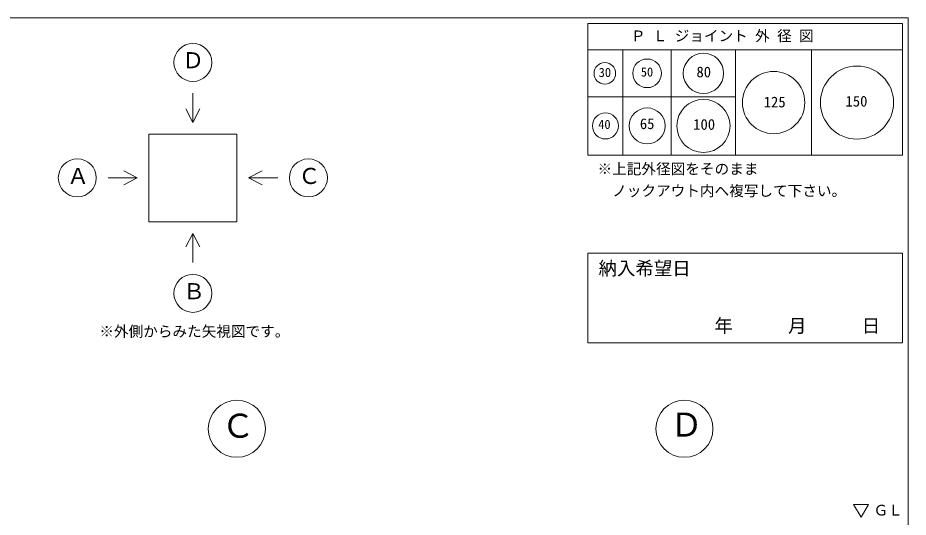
# Model space of a CAD drawing. Units: millimetres, scale not verified. Extents: x -4890 to 4890, y -2296 to 2296.
# Drawn here: x 1847 to 4890, y 587 to 2296 of the extents above; entities that cross this region are included whole.
import ezdxf
from ezdxf.enums import TextEntityAlignment as Align

# ---------------------------------------------------------------- set-up
doc = ezdxf.new("R2010")
doc.units = ezdxf.units.MM
doc.header["$LTSCALE"] = 10
for name, color, linetype, lineweight in [('0-2_waku', 7, 'Continuous', 18), ('0-3_gaikei', 7, 'Continuous', 18), ('0-8_hole', 7, 'Continuous', 18), ('0-E_文字１', 7, 'Continuous', 18)]:
    doc.layers.add(name, color=color, linetype=linetype, lineweight=lineweight)
doc.styles.add('ＭＳ ゴシック', font='')
doc.styles.get('ＭＳ ゴシック').set_extended_font_data('MS Gothic')

msp = doc.modelspace()

# ---------------------------------------------------------------- linework, layer by layer
at = {"layer": '0-2_waku'}
for p, q in [((-1229.68, 2295.96), (4890.32, 2295.96)), ((4890.32, 2295.96), (4890.32, -1979.04)), ((3795.32, 2275.96), (3795.32, 1825.96)), ((3795.32, 2275.96), (4870.32, 2275.96)), ((3795.32, 2275.96), (4870.32, 2275.96)), ((3795.32, 2275.96), (4870.32, 2275.96)), ((3795.32, 2275.96), (3795.32, 1825.96)), ((3795.32, 2275.96), (4870.32, 2275.96)), ((3795.32, 2275.96), (4870.32, 2275.96)), ((3795.32, 2275.96), (4870.32, 2275.96)), ((4870.32, 2275.96), (4870.32, 1825.96)), ((4870.32, 2275.96), (4870.32, 1825.96)), ((3795.32, 2185.96), (4870.32, 2185.96)), ((3915.32, 2185.96), (3915.32, 1825.96)), ((4080.32, 2185.96), (4080.32, 1825.96)), ((4300.32, 2185.96), (4300.32, 1825.96)), ((4560.32, 2185.96), (4560.32, 1825.96)), ((3795.32, 2025.96), (4300.32, 2025.96)), ((3795.32, 1825.96), (4870.32, 1825.96)), ((3795.32, 1825.96), (4870.32, 1825.96))]:
    msp.add_line(p, q, dxfattribs=at)
msp.add_lwpolyline([(-1229.68, 2295.96), (4890.32, 2295.96), (4890.32, -1979.04)], dxfattribs=at)
at = {"layer": '0-3_gaikei'}
for p, q in [((2444.93, 2038.18), (2444.93, 1938.18)), ((2444.93, 1938.18), (2420.8, 1984.56)), ((2444.93, 1938.18), (2469.05, 1984.56)), ((2294.93, 1898.18), (2594.93, 1898.18)), ((2294.93, 1898.18), (2294.93, 1598.18)), ((2594.93, 1898.18), (2594.93, 1598.18)), ((2254.93, 1748.18), (2208.55, 1772.31)), ((2634.93, 1748.18), (2681.3, 1772.31)), ((2154.93, 1748.18), (2254.93, 1748.18)), ((2254.93, 1748.18), (2208.55, 1724.06)), ((2294.93, 1598.18), (2594.93, 1598.18)), ((2444.93, 1558.18), (2420.8, 1511.81)), ((2444.93, 1558.18), (2469.05, 1511.81)), ((2444.93, 1458.18), (2444.93, 1558.18))]:
    msp.add_line(p, q, dxfattribs=at)
msp.add_lwpolyline([(2734.93, 1748.18), (2634.93, 1748.18), (2681.3, 1724.06)], dxfattribs=at)
for centre, radius in [((2444.93, 2143.18), 65), ((2049.93, 1748.18), 65), ((2839.93, 1748.18), 65), ((2444.93, 1353.18), 65), ((2595.32, 889.71), 97.5), ((4125.32, 889.71), 97.5)]:
    msp.add_circle(centre, radius, dxfattribs=at)
at = {"layer": '0-8_hole', "lineweight": 5}
msp.add_lwpolyline([(3795.32, 1490.67), (3795.32, 1183.96), (4870.32, 1183.96), (4870.32, 1490.67)], close=True, dxfattribs=at)
msp.add_lwpolyline([(3795.32, 1490.67), (3795.32, 1183.96), (4870.32, 1183.96), (4870.32, 1490.67)], close=True, dxfattribs=at)
at = {"layer": '0-8_hole'}
for centre, radius in [((4190.32, 2105.96), 69), ((3853.25, 2105.84), 37), ((3997.82, 2105.96), 49), ((4715.32, 2005.96), 125), ((4430.32, 2005.96), 106.5), ((4190.32, 1925.96), 91), ((3997.82, 1925.96), 61.5), ((3855.32, 1925.96), 44.5)]:
    msp.add_circle(centre, radius, dxfattribs=at)
at = {"layer": '0-E_文字１'}
for p, q in [((4729.06, 587.56), (4703.86, 630.5)), ((4703.86, 630.5), (4754.26, 630.5)), ((4729.06, 587.56), (4754.26, 630.5))]:
    msp.add_line(p, q, dxfattribs=at)

# ---------------------------------------------------------------- texts
at = {"layer": '0-8_hole', "style": 'ＭＳ ゴシック'}
for s, height, p in [('30', 31.16, (3832.12, 2084.21)), ('50', 31.16, (3976.23, 2085.62)), ('80', 36.66, (4166.5, 2081.28)), ('125', 36.66, (4396.59, 1978.54)), ('150', 36.66, (4676.13, 1981.19)), ('65', 36.66, (3973.04, 1904.24)), ('100', 36.66, (4155.37, 1901.78)), ('40', 31.16, (3830.59, 1906.37)), ('納入希望日', 46.19, (3831.71, 1401.84))]:
    msp.add_text(s, height=height, dxfattribs=at).set_placement(p, align=Align.BOTTOM_LEFT)
at = {"layer": '0-E_文字１', "style": 'ＭＳ ゴシック'}
for s, height, p in [('Ｐ Ｌ ジョイント 外 径 図', 36.66, (3942.24, 2204.79)), ('Ｄ', 54.99, (2408.38, 2106.78)), ('※上記外径図をそのまま', 36.66, (3828.27, 1749.77)), ('Ａ', 54.99, (2014.91, 1710.94)), ('Ｃ', 54.99, (2805.77, 1710.82)), ('\u3000ノックアウト内へ複写して下さい。', 36.66, (3828.27, 1674.77)), ('Ｂ', 54.99, (2411.09, 1316.44)), ('\u3000\u3000\u3000年    \u3000月\u3000\u3000\u3000日 ', 46.19, (4038.9, 1205.28)), ('※外側からみた矢視図です。', 36.66, (2125.13, 1193.82)), ('Ｄ', 82.48, (4075.7, 838)), ('Ｃ', 82.48, (2542.9, 834.28)), ('ＧＬ', 36.66, (4771.86, 582.02))]:
    msp.add_text(s, height=height, dxfattribs=at).set_placement(p, align=Align.BOTTOM_LEFT)

doc.saveas('drawing.dxf')
